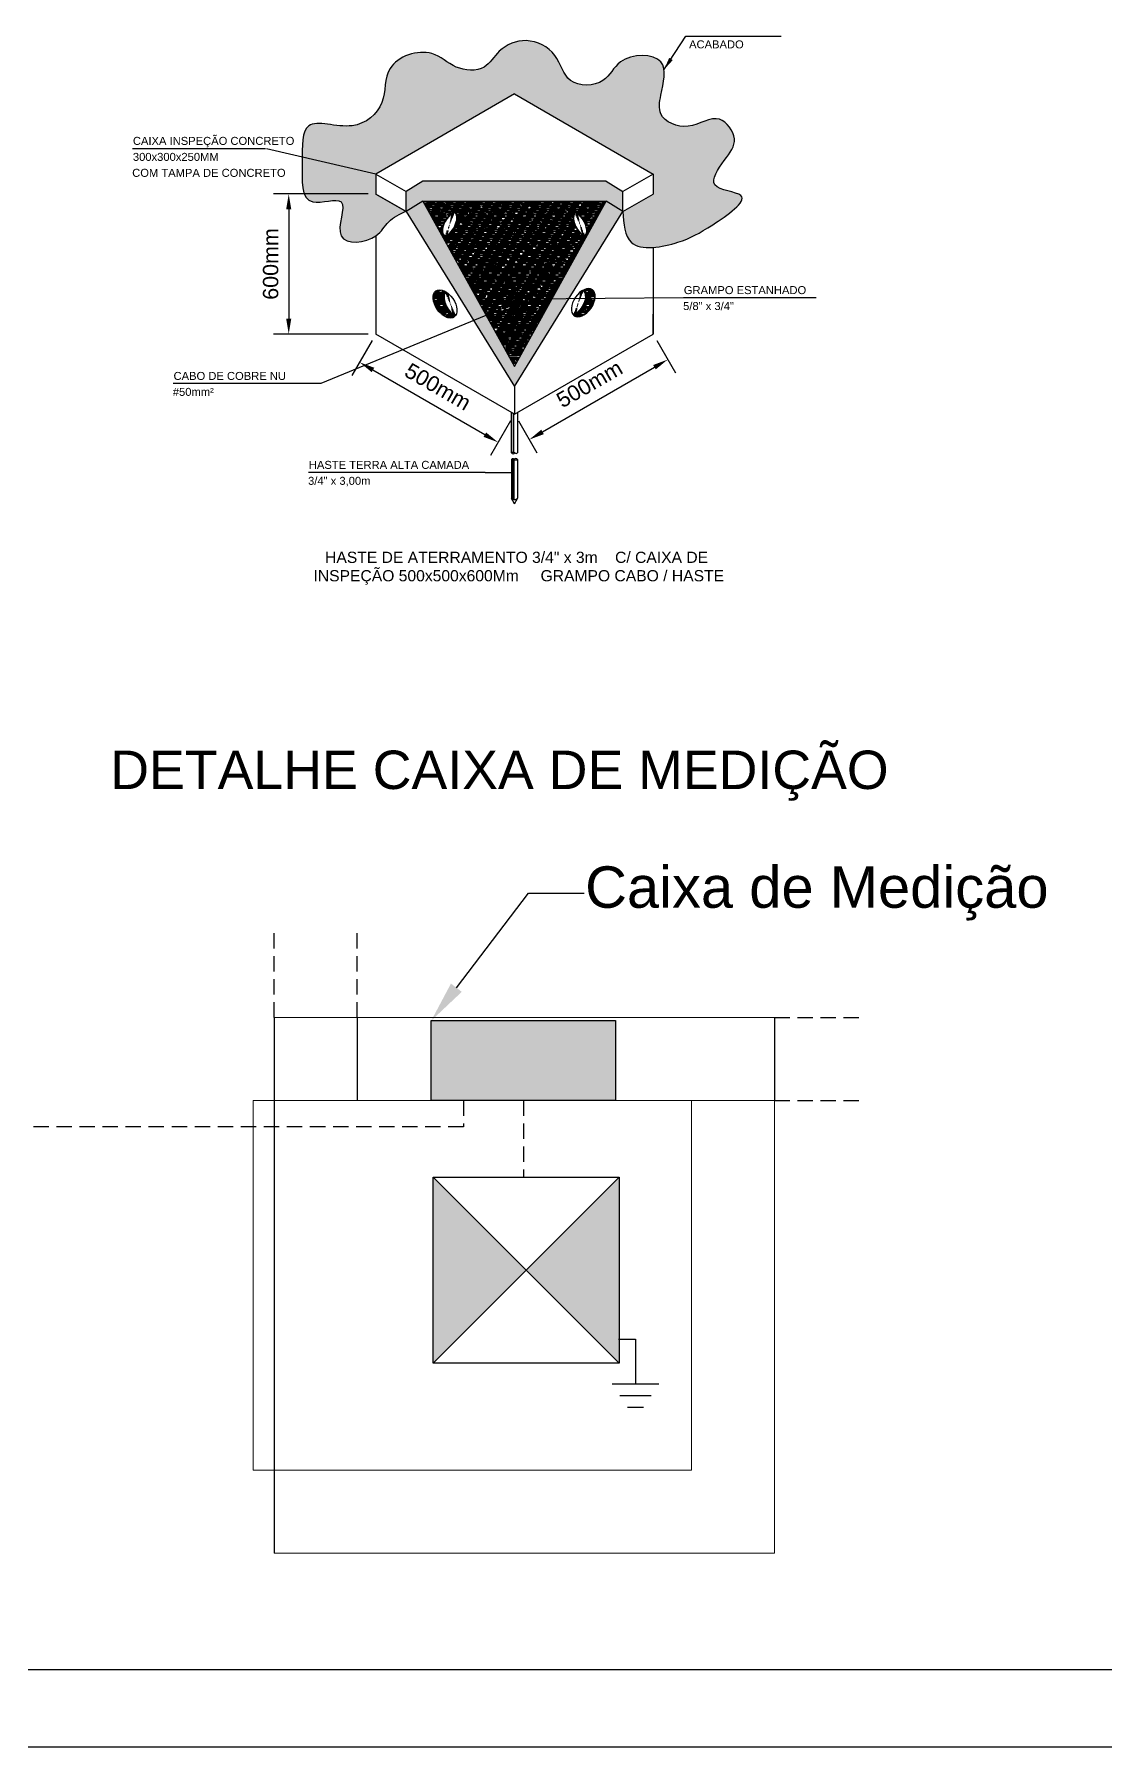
# Model space of a CAD drawing. Header units: millimetres. Extents: x 100 to 1503, y 100 to 694.
# Drawn here: x 521.7 to 730.8, y 100 to 434.4 of the extents above; entities that cross this region are included whole.
import ezdxf
from ezdxf import colors
from ezdxf.entities.mleader import LeaderData, LeaderLine
from ezdxf.enums import TextEntityAlignment as Align
from ezdxf.math import Vec2, Vec3

# ---------------------------------------------------------------- set-up
doc = ezdxf.new("R2010")
doc.units = ezdxf.units.MM
doc.linetypes.add('DASHED', pattern=[0.75, 0.5, -0.25])
for name, color, linetype in [('15', 1, 'Continuous'), ('25', 2, 'Continuous'), ('50', 5, 'Continuous'), ('TXT', 2, 'Continuous'), ('Unifilar', 4, 'Continuous')]:
    doc.layers.add(name, color=color, linetype=linetype)
for name, color, linetype, lineweight in [('Aço 1020', 6, 'Continuous', 9), ('COTAS', 5, 'Continuous', 5), ('PAREDE', 7, 'Continuous', 9)]:
    doc.layers.add(name, color=color, linetype=linetype, lineweight=lineweight)
doc.styles.add('Annotative', font='Arial.ttf')
doc.styles.get("Standard").update_dxf_attribs({"font": 'Arial.ttf'})
doc.dimstyles.new('Electrical-Metric', dxfattribs={"dimtxt": 3, "dimasz": 3, "dimexe": 3, "dimexo": 1.5, "dimgap": 2, "dimtad": 1, "dimzin": 3, "dimdsep": 46, "dimtxsty": 'Standard', "dimcen": 3, "dimazin": 2, "dimtfac": 1, "dimtofl": 0, "dimtmove": 0, "dimatfit": 3, "dimfxl": 1, "dimfrac": 1, "dimtolj": 1, "dimtzin": 0, "dimarcsym": 0})
doc.dimstyles.new('ISO-25', dxfattribs={"dimtxt": 2.5, "dimasz": 2.5, "dimexe": 1.25, "dimexo": 0.625, "dimtad": 1, "dimtxsty": 'Standard', "dimcen": 2.5, "dimadec": 0, "dimazin": 0, "dimtfac": 1, "dimtmove": 0, "dimatfit": 3, "dimfxl": 1, "dimarcsym": 0})
pattern_1 = [(0, (655.9334, 300.32756), (0.873125, 0.396875), [5.953125, -0.79375, 1.984375, -0.396875]), (0, (656.46124, 300.526), (-0.396875, 0.5278437), [1.190625, -0.130969, 2.38125, -0.297656]), (0, (656.13183, 300.6649), (2.06375, 0.26590625), [3.175, -0.555625, 1.5875, -0.396875])]

# ---------------------------------------------------------------- blocks, each defined once
blk = doc.blocks.new('*X135')
at = {"color": 0}
for p, q in [((2781, 2205), (2782, 2206)), ((2789, 2198), (2781, 2206)), ((2782, 2204), (2785, 2207)), ((2783, 2203), (2788, 2208)), ((2794, 2195), (2783, 2206)), ((2784, 2202), (2789, 2207)), ((2796, 2194), (2784, 2207)), ((2798, 2194), (2785, 2207)), ((2785, 2201), (2789, 2206)), ((2800, 2194), (2786, 2208)), ((2786, 2201), (2790, 2205)), ((2787, 2200), (2791, 2204)), ((2789, 2207), (2788, 2208)), ((2788, 2199), (2792, 2203)), ((2789, 2198), (2793, 2202)), ((2790, 2197), (2794, 2202)), ((2791, 2197), (2795, 2201)), ((2792, 2196), (2796, 2200)), ((2793, 2195), (2797, 2200)), ((2801, 2195), (2794, 2202)), ((2794, 2195), (2798, 2199)), ((2795, 2194), (2800, 2199)), ((2797, 2194), (2801, 2199)), ((2802, 2195), (2798, 2199)), ((2799, 2194), (2803, 2199)), ((2801, 2195), (2805, 2199)), ((2803, 2196), (2801, 2199)), ((2804, 2197), (2802, 2199)), ((2805, 2198), (2804, 2199))]:
    blk.add_line(p, q, dxfattribs=at)
blk = doc.blocks.new('*X134')
at = {"color": 0}
for p, q in [((2834, 2190), (2850, 2207)), ((2834, 2189), (2849, 2204)), ((2834, 2187), (2844, 2197)), ((2853, 2172), (2834, 2192)), ((2848, 2176), (2834, 2190)), ((2842, 2180), (2834, 2188)), ((2835, 2194), (2840, 2199)), ((2835, 2186), (2842, 2194)), ((2855, 2174), (2835, 2194)), ((2854, 2173), (2835, 2193)), ((2835, 2185), (2842, 2192)), ((2838, 2183), (2835, 2186)), ((2856, 2175), (2836, 2195)), ((2836, 2184), (2842, 2190)), ((2842, 2190), (2837, 2196)), ((2837, 2183), (2843, 2189)), ((2842, 2192), (2838, 2197)), ((2838, 2182), (2844, 2188)), ((2842, 2194), (2839, 2197)), ((2839, 2182), (2844, 2187)), ((2843, 2195), (2840, 2198)), ((2840, 2181), (2845, 2186)), ((2844, 2196), (2841, 2199)), ((2844, 2197), (2842, 2200)), ((2842, 2180), (2846, 2185)), ((2843, 2201), (2851, 2209)), ((2846, 2200), (2843, 2202)), ((2845, 2199), (2843, 2201)), ((2843, 2180), (2847, 2184)), ((2846, 2200), (2844, 2203)), ((2844, 2179), (2848, 2184)), ((2845, 2206), (2851, 2211)), ((2848, 2202), (2845, 2205)), ((2847, 2201), (2845, 2204)), ((2845, 2178), (2849, 2183)), ((2849, 2205), (2846, 2208)), ((2849, 2204), (2846, 2206)), ((2846, 2178), (2850, 2182)), ((2847, 2216), (2848, 2216)), ((2847, 2209), (2851, 2213)), ((2850, 2207), (2847, 2210)), ((2850, 2206), (2847, 2209)), ((2847, 2177), (2852, 2182)), ((2848, 2215), (2849, 2216)), ((2848, 2214), (2850, 2215)), ((2851, 2212), (2848, 2215)), ((2848, 2211), (2850, 2214)), ((2851, 2210), (2848, 2213)), ((2851, 2209), (2848, 2212)), ((2848, 2176), (2853, 2181)), ((2849, 2175), (2854, 2180)), ((2850, 2175), (2855, 2180)), ((2857, 2176), (2851, 2182)), ((2851, 2174), (2856, 2179)), ((2852, 2173), (2858, 2179)), ((2853, 2172), (2860, 2179)), ((2858, 2177), (2855, 2180)), ((2859, 2178), (2858, 2179)), ((2860, 2178), (2859, 2179)), ((2861, 2179), (2860, 2179)), ((2862, 2180), (2862, 2180))]:
    blk.add_line(p, q, dxfattribs=at)
blk = doc.blocks.new('*X136')
at = {"color": 0}
for p, q in [((11826, 2070), (11839, 2061)), ((11828, 2073), (11847, 2060)), ((11832, 2075), (11853, 2061)), ((11836, 2077), (11858, 2061)), ((11841, 2078), (11862, 2063)), ((11846, 2079), (11866, 2065)), ((11853, 2079), (11869, 2067)), ((11861, 2078), (11870, 2071))]:
    blk.add_line(p, q, dxfattribs=at)
blk = doc.blocks.new('*X133')
at = {"color": 0}
for p, q in [((2822, 2211), (2827, 2215)), ((2826, 2209), (2822, 2212)), ((2823, 2217), (2828, 2222)), ((2823, 2215), (2828, 2219)), ((2823, 2213), (2827, 2217)), ((2826, 2214), (2823, 2217)), ((2826, 2212), (2823, 2215)), ((2826, 2210), (2823, 2214)), ((2823, 2209), (2826, 2213)), ((2826, 2207), (2823, 2210)), ((2824, 2219), (2829, 2225)), ((2827, 2218), (2824, 2221)), ((2827, 2217), (2824, 2219)), ((2827, 2215), (2824, 2218)), ((2824, 2208), (2826, 2211)), ((2824, 2208), (2826, 2209)), ((2825, 2222), (2830, 2228)), ((2828, 2221), (2825, 2223)), ((2828, 2219), (2825, 2222)), ((2826, 2225), (2829, 2228)), ((2829, 2223), (2826, 2226)), ((2828, 2222), (2826, 2225)), ((2826, 2207), (2826, 2207)), ((2829, 2225), (2827, 2227)), ((2830, 2226), (2828, 2228)), ((2830, 2227), (2830, 2228))]:
    blk.add_line(p, q, dxfattribs=at)
blk = doc.blocks.new('*D137')
at = {"color": 0, "lineweight": -2, "transparency": 16777216}
for p, q in [((586.88, 403.23), (568.35, 403.23)), ((571.35, 400.23), (571.35, 378.88)), ((586.88, 375.88), (568.35, 375.88))]:
    blk.add_line(p, q, dxfattribs=at)
at = {"color": 0, "transparency": 16777216}
for points in [[(570.85, 400.23), (571.85, 400.23), (571.35, 403.23)], [(570.85, 378.88), (571.85, 378.88), (571.35, 375.88)]]:
    blk.add_solid(points, dxfattribs=at)
at = {"layer": 'Defpoints', "color": 0, "transparency": 16777216}
for p in [(588.38, 403.23), (571.35, 375.88), (588.38, 375.88)]:
    blk.add_point(p, dxfattribs=at)
at = {"color": 0, "transparency": 16777216, "insert": (567.83, 389.56), "char_height": 3, "attachment_point": 5, "rotation": 90}
blk.add_mtext('\\A1;600mm', dxfattribs=at)
blk = doc.blocks.new('*D138')
at = {"color": 0, "lineweight": -2, "transparency": 16777216}
for p, q in [((587.63, 374.59), (583.69, 367.77)), ((587.79, 368.87), (609.63, 356.23)), ((614.67, 358.94), (610.73, 352.13))]:
    blk.add_line(p, q, dxfattribs=at)
at = {"color": 0, "transparency": 16777216}
for points in [[(588.04, 369.3), (587.54, 368.44), (585.19, 370.37)], [(609.88, 356.66), (609.38, 355.8), (612.23, 354.73)]]:
    blk.add_solid(points, dxfattribs=at)
at = {"layer": 'Defpoints', "color": 0, "transparency": 16777216}
for p in [(588.38, 375.88), (615.42, 360.24), (612.23, 354.73)]:
    blk.add_point(p, dxfattribs=at)
at = {"color": 0, "transparency": 16777216, "insert": (600.47, 365.6), "char_height": 3, "attachment_point": 5, "rotation": 329.9497}
blk.add_mtext('\\A1;500mm', dxfattribs=at)
blk = doc.blocks.new('*D139')
at = {"color": 0, "lineweight": -2, "transparency": 16777216}
for p, q in [((643.21, 374.59), (646.84, 368.31)), ((620.9, 356.76), (642.74, 369.4)), ((616.17, 358.94), (619.8, 352.66))]:
    blk.add_line(p, q, dxfattribs=at)
at = {"color": 0, "transparency": 16777216}
for points in [[(642.49, 369.83), (642.99, 368.97), (645.34, 370.9)], [(620.65, 357.2), (621.15, 356.33), (618.3, 355.26)]]:
    blk.add_solid(points, dxfattribs=at)
at = {"layer": 'Defpoints', "color": 0, "transparency": 16777216}
for p in [(642.46, 375.88), (645.34, 370.9), (615.42, 360.24)]:
    blk.add_point(p, dxfattribs=at)
at = {"color": 0, "transparency": 16777216, "insert": (630.06, 366.13), "char_height": 3, "attachment_point": 5, "rotation": 30.0503}
blk.add_mtext('\\A1;500mm', dxfattribs=at)

msp = doc.modelspace()

# ---------------------------------------------------------------- hatches: boundary and pattern name
at = {"true_color": 0x454545}
h = msp.add_hatch(dxfattribs=at)
h.set_pattern_fill('AR-CONC', color=250, scale=0.01875)
h.set_pattern_definition([(50, (696.447, 240.4143), (3.415963, -0.298858), [0.35719, -3.92906]), (355, (696.447, 240.4143), (-0.660814, 3.582316), [0.28575, -3.14326]), (100.4514, (696.7317, 240.3894), (2.75515, 3.28346), [0.303563, -3.33919]), (46.1842, (696.447, 241.3668), (5.08273, -0.78829), [0.53578, -5.89359]), (96.6356, (696.8706, 241.301), (4.45133, 4.63924), [0.45534, -5.00879]), (351.1842, (696.447, 241.367), (4.45133, 4.63924), [0.42862, -4.71487]), (21, (696.9233, 241.1286), (2.84277, -1.917472), [0.35719, -3.92906]), (326, (696.9233, 241.1286), (1.15879, 3.453524), [0.28575, -3.14325]), (71.4514, (697.1602, 240.969), (4.00156, 1.53605), [0.303563, -3.339186]), (37.5, (696.447, 240.4143), (0.057911, 1.585407), [0, -3.10515, 0, -3.190875, 0, -3.155156]), (7.5, (696.447, 240.4143), (1.252869, 1.878386), [0, -1.819275, 0, -3.033713, 0, -1.202531]), (327.5, (695.385, 240.4143), (2.542324, -0.107414), [0, -1.190625, 0, -3.71475, 0, -4.929187]), (317.5, (694.9087, 240.4143), (2.777422, 0.476747), [0, -1.547813, 0, -2.466975, 0, -3.500437])])
edge = h.paths.add_edge_path()
edge.add_line((642.459, 407.134), (642.459, 403.227))
edge.add_line((642.459, 403.227), (636.555, 399.812))
edge.add_spline(control_points=[(636.555, 399.812), (636.738, 397.408), (637.19, 391.488), (647.886, 393.512), (653.105, 396.443), (663.599, 403.598), (652.288, 403.914), (656.397, 409.969), (659.52, 413.767), (655.106, 419.723), (649.788, 415.117), (643.226, 417.872), (644.073, 423.434), (646.034, 430.823), (635.71, 430.589), (633.259, 424.255), (625.33, 424.154), (624.008, 431.044), (617.915, 434.09), (612.388, 431.85), (609.71, 427.024), (603.592, 427.429), (598.973, 432.279), (589.509, 429.111), (590.721, 420.48), (583.858, 414.794), (573.666, 419.066), (574.206, 409.295), (573.409, 399.614), (584.226, 403.895), (578.709, 392.885), (588.448, 393.839), (590.623, 398.124), (592.982, 399.271), (594.204, 399.859)], knot_values=[0, 0, 0, 0, 6.2353018, 15.358394, 22.9517507, 30.8697842, 36.3375654, 41.4511227, 46.1357402, 50.9029343, 57.1926613, 63.0527736, 66.6631949, 73.1806483, 81.0481012, 86.0297539, 92.3526896, 98.1136319, 104.4149034, 110.050229, 114.3284453, 119.748104, 125.2043352, 133.8316794, 140.7060034, 148.039967, 156.5307655, 163.7726159, 171.8082321, 177.3182179, 183.9072378, 190.7217326, 194.3998647, 198.3246714, 198.3246714, 198.3246714, 198.3246714], degree=3, periodic=0)
edge.add_line((594.204, 399.859), (588.38, 403.227))
edge.add_line((588.38, 403.227), (588.38, 407.134))
edge.add_line((588.38, 407.134), (615.42, 422.776))
edge.add_line((615.42, 422.776), (642.459, 407.134))
h = msp.add_hatch()
h.set_pattern_fill('EARTH', color=256, scale=0.15625)
h.set_pattern_definition([(0, (655.9334, 300.3276), (0.9921875, 0.9921875), [0.992188, -0.992188]), (0, (655.9334, 300.6996), (0.9921875, 0.9921875), [0.992188, -0.992188]), (0, (655.9334, 301.0717), (0.9921875, 0.9921875), [0.992188, -0.992188]), (90, (656.0574, 301.1957), (-0.9921875, 0.9921875), [0.992188, -0.992188]), (90, (656.4295, 301.1957), (-0.9921875, 0.9921875), [0.992188, -0.992188]), (90, (656.8016, 301.1957), (-0.9921875, 0.9921875), [0.992188, -0.992188])])
h.paths.add_polyline_path([(633.292, 405.736), (597.573, 405.736), (594.297, 403.711), (594.297, 399.807), (597.559, 401.824), (597.56, 401.822), (633.287, 401.822), (633.292, 401.83), (636.555, 399.812), (636.555, 403.718)])
h.paths.add_polyline_path([(636.555, 399.812), (633.305, 401.822), (633.287, 401.822), (615.42, 369.556), (597.56, 401.822), (597.555, 401.822), (594.297, 399.807), (594.297, 399.804), (615.42, 365.65)])
at = {"true_color": 0x787878}
h = msp.add_hatch(dxfattribs=at)
h.set_pattern_fill('AR-RROOF', color=8, scale=0.015625)
h.set_pattern_definition(pattern_1)
h.paths.add_polyline_path([(615.42, 401.822), (597.56, 401.822), (606.208, 386.197), (615.42, 391.526)])
edge = h.paths.add_edge_path(flags=16)
edge.add_ellipse((603.71, 397.317), major_axis=(1.772, 2.536), ratio=0.5971656, start_angle=0, end_angle=360, ccw=False)
h = msp.add_hatch(dxfattribs=at)
h.set_pattern_fill('AR-RROOF', color=8, scale=0.015625)
h.set_pattern_definition(pattern_1)
h.paths.add_polyline_path([(615.42, 391.526), (624.634, 386.196), (633.287, 401.822), (615.42, 401.822)])
edge = h.paths.add_edge_path(flags=16)
edge.add_ellipse((627.13, 397.317), major_axis=(-1.772, 2.536), ratio=0.5971656, start_angle=0, end_angle=360)
at = {"true_color": 0x9c9c9c}
h = msp.add_hatch(dxfattribs=at)
h.set_pattern_fill('AR-RROOF', color=253, scale=0.015625)
h.set_pattern_definition(pattern_1)
edge = h.paths.add_edge_path()
edge.add_ellipse((601.787, 397.317), major_axis=(1.772, 2.536), ratio=0.5971656, start_angle=230.1824, end_angle=355.11158, ccw=False)
edge.add_ellipse((603.71, 397.317), major_axis=(1.772, 2.536), ratio=0.5971656, start_angle=-184.88842, end_angle=50.1824)
h = msp.add_hatch(dxfattribs=at)
h.set_pattern_fill('AR-RROOF', color=253, scale=0.015625)
h.set_pattern_definition(pattern_1)
edge = h.paths.add_edge_path()
edge.add_ellipse((627.13, 397.317), major_axis=(-1.772, 2.536), ratio=0.5971656, start_angle=306.20268, end_angle=548.50333)
edge.add_ellipse((629.281, 397.317), major_axis=(-1.772, 2.536), ratio=0.5971656, start_angle=8.50333, end_angle=126.20268, ccw=False)
at = {"true_color": 0x787878}
h = msp.add_hatch(dxfattribs=at)
h.set_pattern_fill('AR-RROOF', color=8, scale=0.015625)
h.set_pattern_definition(pattern_1)
h.paths.add_polyline_path([(615.42, 391.526), (606.208, 386.197), (615.42, 369.556), (624.634, 386.196)])
h.paths.add_polyline_path([(614.871, 385.36), (614.871, 385.016, -0.5190732), (615.09, 385.687, -0.2051206), (616.185, 385.574, -0.3053602), (615.314, 385.292, -0.2929092), (614.871, 385.435), (614.871, 385.402, 0.1195048), (615.23, 385.261, 0.6570772), (616.013, 385.38, -0.2136621)], flags=16)
h.paths.add_polyline_path([(613.175, 380.927, 0.6101542), (613.188, 381.131, 0.3184233), (613.308, 380.961, 0.1643066), (613.166, 381.282, 0.2075786), (613.195, 381.142, 4.769406), (613.378, 380.936, 0.6490867), (614.596, 381.468)], flags=16)
h.paths.add_polyline_path([(618.184, 382.553), (618.484, 382.38), (618.219, 382.102), (617.92, 382.275)], flags=16)
h.paths.add_polyline_path([(617.125, 381.424), (616.765, 381.387), (616.5, 381.109), (616.2, 381.283), (616.615, 381.719)], flags=16)
at = {"true_color": 0x9c9c9c}
h = msp.add_hatch(dxfattribs=at)
h.set_pattern_fill('AR-RROOF', color=253, scale=0.015625)
h.set_pattern_definition(pattern_1)
edge = h.paths.add_edge_path()
edge.add_ellipse((626.923, 382.001), major_axis=(1.772, 2.536), ratio=0.5971656, start_angle=230.1824, end_angle=355.11158, ccw=False)
edge.add_ellipse((628.845, 382.001), major_axis=(1.772, 2.536), ratio=0.5971656, start_angle=-184.88842, end_angle=50.1824)
h = msp.add_hatch(dxfattribs=at)
h.set_pattern_fill('AR-RROOF', color=253, scale=0.015625)
h.set_pattern_definition(pattern_1)
edge = h.paths.add_edge_path()
edge.add_ellipse((601.861, 381.757), major_axis=(-1.772, 2.536), ratio=0.5971656, start_angle=306.20268, end_angle=548.50333)
edge.add_ellipse((604.013, 381.757), major_axis=(-1.772, 2.536), ratio=0.5971656, start_angle=8.50333, end_angle=126.20268, ccw=False)
at = {"layer": 'Unifilar'}
h = msp.add_hatch(color=256, dxfattribs=at)
h.dxf.hatch_style = 1
h.paths.add_polyline_path([(599.17, 241.797), (599.17, 226.205), (635.16, 226.205), (635.16, 241.797)])
h = msp.add_hatch(color=256, dxfattribs=at)
h.dxf.hatch_style = 1
h.paths.add_polyline_path([(617.683, 193.06), (599.513, 211.23), (599.513, 174.89)])
h.paths.add_polyline_path([(635.853, 211.23), (617.683, 193.06), (635.853, 174.89)])

# ---------------------------------------------------------------- linework, layer by layer
at = {"color": 2}
for p, q in [((615.42, 422.776), (588.38, 407.134)), ((615.42, 422.776), (642.459, 407.134)), ((588.38, 407.134), (594.297, 403.711)), ((588.38, 407.134), (588.38, 403.227)), ((597.559, 405.728), (594.297, 403.711)), ((633.292, 405.736), (597.559, 405.736)), ((633.292, 405.736), (636.555, 403.718)), ((642.459, 407.134), (636.555, 403.718)), ((642.459, 407.134), (642.459, 403.227)), ((588.38, 403.227), (594.297, 399.804)), ((594.296, 399.806), (588.38, 403.227)), ((597.559, 401.824), (594.296, 399.806)), ((594.297, 399.804), (594.297, 403.711)), ((597.559, 401.824), (615.42, 369.556)), ((597.559, 401.822), (633.292, 401.822)), ((615.42, 369.556), (633.292, 401.83)), ((615.42, 401.822), (615.42, 391.526)), ((636.555, 399.812), (633.292, 401.83)), ((636.555, 399.812), (636.555, 403.718)), ((636.555, 399.812), (642.459, 403.227)), ((636.555, 399.812), (642.459, 403.227)), ((594.296, 399.806), (615.42, 365.65)), ((615.42, 365.65), (636.555, 399.812)), ((588.38, 395.083), (588.38, 375.884)), ((615.42, 391.526), (606.208, 386.197)), ((615.42, 391.526), (624.634, 386.196)), ((642.459, 392.787), (642.459, 375.884)), ((618.382, 385.082), (618.555, 385.205)), ((618.555, 385.205), (618.761, 385.233)), ((618.761, 385.233), (618.94, 385.208)), ((618.94, 385.208), (619.054, 385.133)), ((642.459, 375.884), (642.459, 379.79)), ((615.42, 360.241), (588.38, 375.884)), ((615.42, 360.241), (642.459, 375.884)), ((615.42, 365.65), (615.42, 360.241))]:
    msp.add_line(p, q, dxfattribs=at)
at = {"linetype": 'DASHED', "ltscale": 6}
for p, q in [((568.503, 242.388), (568.503, 259.301)), ((584.686, 242.388), (584.686, 258.967)), ((666.165, 242.388), (683.495, 242.388)), ((666.165, 226.205), (683.941, 226.205))]:
    msp.add_line(p, q, dxfattribs=at)
for p, q in [((568.503, 242.388), (568.503, 137.828)), ((584.686, 242.388), (584.686, 226.205)), ((666.165, 242.388), (666.165, 226.205))]:
    msp.add_line(p, q)
for points in [[(100, 100), (940, 100), (940, 693.939), (100, 693.939)], [(150, 679), (925, 679), (925, 115), (150, 115)]]:
    msp.add_lwpolyline(points, close=True)
at = {"color": 2, "extrusion": (0, 0, -1)}
for centre in [(603.71, 397.317), (628.845, 382.001)]:
    msp.add_ellipse(centre, major_axis=(1.772, 2.536), ratio=0.5971656, dxfattribs=at)
for centre in [(601.787, 397.317), (626.923, 382.001)]:
    msp.add_ellipse(centre, major_axis=(1.772, 2.536), ratio=0.5971656, start_param=0.085319, end_param=2.2657445, dxfattribs=at)
at = {"color": 2}
for centre in [(627.13, 397.317), (601.861, 381.757)]:
    msp.add_ellipse(centre, major_axis=(-1.772, 2.536), ratio=0.5971656, dxfattribs=at)
for centre in [(629.281, 397.317), (604.013, 381.757)]:
    msp.add_ellipse(centre, major_axis=(-1.772, 2.536), ratio=0.5971656, start_param=0.1484112, end_param=2.2026523, dxfattribs=at)
msp.add_spline([(636.555, 399.812), (638.21, 393.8), (647.333, 393.8), (654.108, 397.23), (659.618, 402.917), (654.56, 404.993), (656.366, 409.776), (658.353, 414.019), (655.463, 417.81), (649.321, 416.456), (643.991, 418.893), (643.991, 422.503), (643.991, 429.021), (636.124, 429.021), (632.691, 425.41), (626.368, 425.41), (623.297, 430.284), (617.697, 433.173), (612.458, 431.097), (609.477, 428.028), (604.058, 428.028), (599.27, 430.645), (591.141, 427.757), (589.515, 421.078), (583.734, 416.565), (575.243, 416.565), (573.978, 409.434), (576.056, 401.672), (581.566, 401.672), (581.566, 395.083), (588.38, 395.083), (590.87, 397.79), (594.25, 399.881)], degree=3, dxfattribs=at)
at = {"layer": '15'}
for p, q in [((566.787, 412.025), (540.86, 412.025)), ((588.38, 407.134), (567.007, 412.025)), ((614.898, 382.696), (614.898, 385.406)), ((614.967, 382.587), (614.967, 385.349)), ((615.104, 382.707), (615.104, 385.288)), ((615.311, 382.863), (615.311, 385.252)), ((613.172, 381.284), (615.35, 382.236)), ((613.258, 381.114), (615.868, 382.248)), ((613.378, 380.936), (615.667, 381.936)), ((614.898, 376.4), (614.898, 381.433)), ((614.967, 376.343), (614.967, 381.453)), ((615.311, 376.246), (615.311, 381.249)), ((615.674, 382.378), (616.015, 382.527)), ((616.098, 383.23), (616.055, 383.255)), ((648.406, 382.96), (617.859, 382.719)), ((618.522, 383.574), (618.071, 383.374)), ((618.618, 383.391), (618.15, 383.184)), ((618.7, 383.232), (618.242, 383.029)), ((613.163, 380.852), (577.645, 366.198)), ((577.645, 366.198), (548.794, 366.198)), ((614.852, 352.691), (614.852, 360.57)), ((614.92, 352.723), (614.92, 360.53)), ((615.264, 352.747), (615.264, 360.331)), ((614.852, 351.425), (614.852, 343.743)), ((614.92, 351.465), (614.92, 343.686)), ((615.058, 351.505), (615.058, 343.623)), ((615.264, 351.478), (615.264, 343.582)), ((609.692, 348.83), (575.209, 348.83)), ((609.692, 348.83), (614.824, 348.831))]:
    msp.add_line(p, q, dxfattribs=at)
at = {"layer": '15', "color": 0}
msp.add_line((674.333, 382.96), (648.406, 382.96), dxfattribs=at)
at = {"layer": '15'}
for points in [[(614.64, 382.052, -0.0829857), (614.362, 382.456, -0.1050194), (614.246, 382.951, -0.1203367), (614.344, 383.386, -0.0163495), (614.373, 383.44, -0.1050194)], [(614.654, 382.058, -0.0756305), (614.406, 382.43, -0.1050194), (614.29, 382.926, -0.1203367), (614.388, 383.36, -0.0015919), (614.39, 383.366, -0.1050194)], [(614.821, 383.073, -0.008214), (614.821, 383.093, -0.1203367), (614.855, 383.245, -0.0251021), (614.871, 383.273, -0.1050194)], [(614.821, 383.013, -0.008214), (614.821, 383.033, -0.1203367), (614.855, 383.185, -0.0251021), (614.871, 383.214, -0.1050194)], [(615.347, 381.569, -0.0663632), (615.326, 381.585, -0.0729862), (615.308, 381.607, -0.1060576)], [(615.433, 381.52, -0.0663632), (615.412, 381.535, -0.1623842), (615.382, 381.591, -0.0523327), (615.379, 381.638, -0.0699949)], [(615.506, 381.719, -0.007823), (615.511, 381.729, -0.0562357), (615.588, 381.83, -0.0415013), (615.657, 381.892, -0.0699949)], [(616.67, 380.805, -0.0663632), (616.649, 380.821, -0.1623842), (616.62, 380.876, -0.1060576), (616.624, 380.971, -0.0699949), (616.663, 381.064, -0.0562357), (616.739, 381.165, -0.0562357), (616.836, 381.246, -0.0699949), (616.928, 381.29, -0.1060576), (617.022, 381.299, -0.1271556), (617.068, 381.281, -0.1623842)], [(616.756, 380.756, -0.0663632), (616.735, 380.771, -0.1623842), (616.705, 380.827, -0.1060576), (616.71, 380.921, -0.0699949), (616.749, 381.015, -0.0562357), (616.825, 381.115, -0.0562357), (616.922, 381.196, -0.0699949), (617.013, 381.24, -0.1060576), (617.108, 381.249, -0.1271556), (617.154, 381.231, -0.1623842)], [(618.39, 381.798, -0.0663632), (618.368, 381.813, -0.1623842), (618.339, 381.869, -0.1060576), (618.343, 381.963, -0.0699949), (618.383, 382.057, -0.0562357), (618.459, 382.157, -0.0562357), (618.555, 382.238, -0.0699949), (618.647, 382.282, -0.1060576), (618.741, 382.291, -0.1271556), (618.787, 382.273, -0.1623842)], [(618.475, 381.748, -0.0663632), (618.454, 381.764, -0.1623842), (618.425, 381.819, -0.1060576), (618.429, 381.914, -0.0699949), (618.468, 382.007, -0.0562357), (618.544, 382.108, -0.0562357), (618.641, 382.189, -0.0699949), (618.733, 382.233, -0.1060576), (618.827, 382.242, -0.1271556), (618.873, 382.224, -0.1623842)], [(618.561, 381.699, -0.0663632), (618.54, 381.714, -0.1623842), (618.51, 381.77, -0.1060576), (618.515, 381.864, -0.0699949), (618.554, 381.958, -0.0562357), (618.63, 382.058, -0.0562357), (618.727, 382.14, -0.0699949), (618.818, 382.183, -0.1060576), (618.913, 382.192, -0.1271556), (618.959, 382.174, -0.1623842)], [(618.647, 381.65, -0.0663632), (618.626, 381.665, -0.1623842), (618.596, 381.72, -0.1060576), (618.6, 381.815, -0.0699949), (618.64, 381.908, -0.0562357), (618.716, 382.009, -0.0562357), (618.813, 382.09, -0.0699949), (618.904, 382.134, -0.1060576), (618.998, 382.143, -0.1271556), (619.045, 382.125, -0.1623842)], [(618.732, 381.6, -0.0663632), (618.711, 381.615, -0.1623842), (618.682, 381.671, -0.1060576), (618.686, 381.765, -0.0699949), (618.725, 381.859, -0.0562357), (618.802, 381.96, -0.0562357), (618.898, 382.041, -0.0699949), (618.99, 382.084, -0.1060576), (619.084, 382.093, -0.1271556), (619.13, 382.075, -0.1623842)], [(618.818, 381.551, -0.0663632), (618.797, 381.566, -0.1623842), (618.768, 381.621, -0.1060576), (618.772, 381.716, -0.0699949), (618.811, 381.809, -0.0562357), (618.887, 381.91, -0.0562357), (618.984, 381.991, -0.0699949), (619.076, 382.035, -0.1060576), (619.17, 382.044, -0.1271556), (619.216, 382.026, -0.1623842)], [(618.904, 381.501, -0.0663632), (618.883, 381.516, -0.1623842), (618.853, 381.572, -0.1060576), (618.858, 381.666, -0.0699949), (618.897, 381.76, -0.0562357), (618.973, 381.861, -0.0562357), (619.07, 381.942, -0.0699949), (619.161, 381.985, -0.1060576), (619.255, 381.994, -0.1271556), (619.302, 381.976, -0.1623842)], [(618.99, 381.452, -0.0663632), (618.968, 381.467, -0.1623842), (618.939, 381.522, -0.1060576), (618.943, 381.617, -0.0699949), (618.982, 381.711, -0.0562357), (619.059, 381.811, -0.0562357), (619.155, 381.892, -0.0699949), (619.247, 381.936, -0.1060576), (619.341, 381.945, -0.1271556), (619.387, 381.927, -0.1623842)], [(616.842, 380.706, -0.0663632), (616.821, 380.722, -0.1623842), (616.791, 380.777, -0.1060576), (616.795, 380.872, -0.0699949), (616.835, 380.965, -0.0562357), (616.911, 381.066, -0.0562357), (617.008, 381.147, -0.0699949), (617.099, 381.191, -0.1060576), (617.193, 381.2, -0.1271556), (617.24, 381.182, -0.1623842)], [(616.927, 380.657, -0.0663632), (616.906, 380.672, -0.1623842), (616.877, 380.728, -0.1060576), (616.881, 380.822, -0.0699949), (616.92, 380.916, -0.0562357), (616.997, 381.016, -0.0562357), (617.093, 381.097, -0.0699949), (617.185, 381.141, -0.1060576), (617.279, 381.15, -0.1271556), (617.325, 381.132, -0.1623842)], [(617.013, 380.607, -0.0663632), (616.992, 380.623, -0.1623842), (616.963, 380.678, -0.1060576), (616.967, 380.773, -0.0699949), (617.006, 380.866, -0.0562357), (617.082, 380.967, -0.0562357), (617.179, 381.048, -0.0699949), (617.271, 381.092, -0.1060576), (617.365, 381.101, -0.1271556), (617.411, 381.083, -0.1623842)], [(617.099, 380.558, -0.0663632), (617.078, 380.573, -0.1623842), (617.048, 380.629, -0.1060576), (617.053, 380.723, -0.0699949), (617.092, 380.817, -0.0562357), (617.168, 380.917, -0.0562357), (617.265, 380.998, -0.0699949), (617.356, 381.042, -0.1060576), (617.45, 381.051, -0.1271556), (617.497, 381.033, -0.1623842)], [(617.185, 380.508, -0.0663632), (617.163, 380.524, -0.1623842), (617.134, 380.579, -0.1060576), (617.138, 380.674, -0.0699949), (617.177, 380.767, -0.0562357), (617.254, 380.868, -0.0562357), (617.35, 380.949, -0.0699949), (617.442, 380.993, -0.1060576), (617.536, 381.002, -0.1271556), (617.582, 380.984, -0.1623842)], [(617.27, 380.459, -0.0663632), (617.249, 380.474, -0.1623842), (617.22, 380.53, -0.1060576), (617.224, 380.624, -0.0699949), (617.263, 380.718, -0.0562357), (617.339, 380.818, -0.0562357), (617.436, 380.899, -0.0699949), (617.528, 380.943, -0.1060576), (617.622, 380.952, -0.1271556), (617.668, 380.934, -0.1623842)]]:
    msp.add_lwpolyline(points, format="xyb", dxfattribs=at)
for centre, radius, start, end in [((620.704, 385.258), 2.15, 181.4148, 204.84394), ((620.704, 385.258), 1.944, 180.75122, 204.84394), ((620.704, 385.258), 1.765, 181.63492, 204.84394), ((616.606, 381.441), 0.577, 100.44101, 124.11397), ((616.609, 381.615), 0.338, 97.86957, 148.44848), ((616.664, 381.353), 0.728, 102.08492, 112.97321), ((616.657, 381.604), 0.281, 96.25607, 145.91571), ((616.63, 381.171), 0.846, 53.27698, 98.73221), ((616.651, 381.311), 0.766, 55.88825, 100.47823), ((616.708, 381.604), 0.22, 93.31034, 148.82439), ((616.66, 381.187), 0.768, 48.6074, 97.2488), ((616.72, 381.265), 0.625, 42.20716, 98.59805), ((616.818, 381.507), 0.235, 93.65103, 137.05797), ((616.751, 381.263), 0.564, 39.41479, 95.68093), ((616.905, 381.477), 0.184, 94.96193, 125.97071), ((616.82, 381.228), 0.513, 44.35982, 91.84462), ((616.94, 381.362), 0.303, 36.76515, 99.71898), ((617.002, 381.367), 0.237, 41.25198, 115.11444), ((618.194, 384.096), 0.617, 300.02361, 24.84394), ((618.194, 384.096), 0.823, 300.02361, 24.84394), ((618.194, 384.096), 1.002, 300.02361, 24.84394)]:
    msp.add_arc(centre, radius, start, end, dxfattribs=at)
at = {"layer": '25'}
for p, q in [((614.871, 382.753), (614.871, 385.477)), ((616.055, 383.218), (616.055, 385.512)), ((615.256, 382.321), (613.017, 381.343)), ((615.471, 381.676), (613.428, 380.802)), ((614.871, 376.476), (614.871, 381.422)), ((615.112, 381.456), (615.112, 381.408)), ((615.116, 381.444), (615.116, 381.376)), ((616.128, 380.777), (615.128, 381.355)), ((615.427, 381.523), (615.293, 381.601)), ((616.5, 383.594), (616.137, 383.803)), ((616.2, 381.283), (616.181, 380.921)), ((616.465, 381.561), (616.2, 381.283)), ((616.5, 381.109), (616.2, 381.283)), ((616.825, 381.597), (616.465, 381.561)), ((616.765, 381.387), (616.465, 381.561)), ((617.052, 383.713), (616.497, 383.593)), ((616.765, 381.387), (616.5, 381.109)), ((617.125, 381.424), (616.765, 381.387)), ((617.125, 381.424), (616.825, 381.597)), ((617.743, 380.891), (617.051, 381.29)), ((617.249, 383.608), (617.093, 383.563)), ((617.188, 383.538), (617.093, 383.563)), ((617.116, 381.253), (617.125, 381.424)), ((617.345, 383.583), (617.188, 383.538)), ((617.345, 383.583), (617.249, 383.608)), ((617.92, 382.275), (617.9, 381.913)), ((618.2, 381.74), (617.9, 381.913)), ((618.184, 382.553), (617.92, 382.275)), ((618.219, 382.102), (617.92, 382.275)), ((618.379, 383.693), (617.972, 383.508)), ((618.32, 382.999), (618.142, 383.068)), ((618.545, 382.59), (618.184, 382.553)), ((618.484, 382.38), (618.184, 382.553)), ((618.219, 382.102), (618.2, 381.74)), ((618.2, 381.74), (618.446, 381.765)), ((618.484, 382.38), (618.219, 382.102)), ((618.75, 383.134), (618.359, 382.961)), ((619.065, 381.408), (618.385, 381.801)), ((618.845, 382.417), (618.484, 382.38)), ((618.845, 382.417), (618.545, 382.59)), ((619.463, 381.883), (618.77, 382.283)), ((618.836, 382.245), (618.845, 382.417)), ((613.01, 381.202), (613.046, 381.209)), ((613.091, 381.03), (613.141, 381.039)), ((613.097, 381.017), (613.148, 381.026)), ((613.103, 381.172), (613.166, 381.183)), ((613.148, 381.139), (613.191, 381.146)), ((613.187, 380.849), (613.243, 380.859)), ((613.237, 380.969), (613.293, 380.979)), ((613.25, 380.954), (613.305, 380.963)), ((613.347, 380.788), (613.428, 380.802)), ((616.049, 376.476), (616.049, 380.823)), ((616.306, 380.88), (616.128, 380.777)), ((616.481, 380.748), (616.181, 380.921)), ((616.5, 381.109), (616.481, 380.748)), ((616.481, 380.748), (616.727, 380.773)), ((617.345, 380.416), (616.666, 380.808)), ((614.824, 352.674), (614.824, 360.585)), ((616.008, 360.581), (616.008, 352.674)), ((614.824, 351.403), (614.824, 343.816)), ((616.008, 351.403), (616.008, 343.816)), ((615.416, 342.71), (614.834, 343.77)), ((615.416, 342.71), (615.998, 343.77))]:
    msp.add_line(p, q, dxfattribs=at)
for points in [[(614.871, 385.477, 0.1962818), (614.907, 385.396, 0.0992271), (615.051, 385.306, 0.0567069), (615.23, 385.261, 0.0433588), (615.472, 385.249, 0.0433588), (615.712, 385.279, 0.0567069), (615.888, 385.338, 0.0992271), (616.024, 385.438, 0.1962818), (616.055, 385.521, 0.1962818), (616.018, 385.601, 0.0992271), (615.875, 385.691, 0.0567069), (615.695, 385.737, 0.0433588), (615.453, 385.749, 0.0433588), (615.213, 385.719, 0.0567069), (615.038, 385.66, 0.0992271), (614.901, 385.559, 0.1962818)], [(613.023, 381.341, -0.1664618), (613.042, 381.345, -0.1055332), (613.069, 381.336, -0.0682971), (613.093, 381.316, -0.0544683), (613.117, 381.285, -0.0544683), (613.134, 381.25, -0.0682971), (613.139, 381.219, -0.1055332), (613.135, 381.19, -0.1664618), (613.123, 381.176, -0.1664618), (613.105, 381.172, -0.1055332), (613.077, 381.181, -0.0682971), (613.053, 381.201, -0.0544683), (613.029, 381.232, -0.0544683), (613.013, 381.268, -0.0682971), (613.007, 381.298, -0.1055332), (613.011, 381.327, -0.1664618)], [(613.166, 381.282, -0.1664618), (613.184, 381.286, -0.1055332), (613.212, 381.276, -0.0682971), (613.236, 381.257, -0.0544683), (613.26, 381.226, -0.0544683), (613.276, 381.19, -0.0682971), (613.282, 381.16, -0.1055332), (613.277, 381.131, -0.1664618), (613.265, 381.117, -0.1664618), (613.247, 381.113, -0.1055332), (613.22, 381.122, -0.0682971), (613.195, 381.142, -0.0544683), (613.172, 381.173, -0.0544683), (613.155, 381.208, -0.0682971), (613.149, 381.239, -0.1055332), (613.154, 381.268, -0.1664618)], [(619.473, 381.875, -0.1623842), (619.502, 381.819, -0.1060576), (619.498, 381.725, -0.0699949), (619.459, 381.631, -0.0562357), (619.383, 381.531, -0.0562357), (619.286, 381.45, -0.0699949), (619.194, 381.406, -0.1060576), (619.1, 381.397, -0.1623842), (619.044, 381.424, -0.1623842), (619.014, 381.479, -0.1060576), (619.018, 381.573, -0.0699949), (619.058, 381.667, -0.0562357), (619.134, 381.768, -0.0562357), (619.231, 381.849, -0.0699949), (619.322, 381.892, -0.1060576), (619.416, 381.901, -0.1623842)], [(612.999, 381.199, -0.1664618), (613.018, 381.202, -0.1055332), (613.045, 381.193, -0.0682971), (613.069, 381.174, -0.0544683), (613.093, 381.143, -0.0544683), (613.11, 381.107, -0.0682971), (613.115, 381.076, -0.1055332), (613.111, 381.048, -0.1664618), (613.099, 381.033, -0.1664618), (613.08, 381.03, -0.1055332), (613.053, 381.039, -0.0682971), (613.029, 381.058, -0.0544683), (613.005, 381.089, -0.0544683), (612.989, 381.125, -0.0682971), (612.983, 381.156, -0.1055332), (612.987, 381.184, -0.1664618)], [(613.097, 381.017, -0.1664618), (613.115, 381.021, -0.1055332), (613.143, 381.012, -0.0682971), (613.167, 380.993, -0.0544683), (613.191, 380.962, -0.0544683), (613.207, 380.926, -0.0682971), (613.213, 380.895, -0.1055332), (613.209, 380.867, -0.1664618), (613.197, 380.852, -0.1664618), (613.178, 380.849, -0.1055332), (613.151, 380.858, -0.0682971), (613.126, 380.877, -0.0544683), (613.103, 380.908, -0.0544683), (613.086, 380.944, -0.0682971), (613.081, 380.975, -0.1055332), (613.085, 381.003, -0.1664618)], [(613.142, 381.136, -0.1664618), (613.16, 381.14, -0.1055332), (613.188, 381.131, -0.0682971), (613.212, 381.111, -0.0544683), (613.236, 381.08, -0.0544683), (613.252, 381.045, -0.0682971), (613.258, 381.014, -0.1055332), (613.253, 380.985, -0.1664618), (613.241, 380.971, -0.1664618), (613.223, 380.967, -0.1055332), (613.196, 380.976, -0.0682971), (613.171, 380.996, -0.0544683), (613.148, 381.027, -0.0544683), (613.131, 381.062, -0.0682971), (613.125, 381.093, -0.1055332), (613.13, 381.122, -0.1664618)], [(613.246, 380.952, -0.1664618), (613.264, 380.956, -0.1055332), (613.292, 380.946, -0.0682971), (613.316, 380.927, -0.0544683), (613.34, 380.896, -0.0544683), (613.356, 380.86, -0.0682971), (613.362, 380.83, -0.1055332), (613.358, 380.801, -0.1664618), (613.346, 380.787, -0.1664618), (613.327, 380.783, -0.1055332), (613.3, 380.792, -0.0682971), (613.276, 380.812, -0.0544683), (613.252, 380.843, -0.0544683), (613.235, 380.878, -0.0682971), (613.23, 380.909, -0.1055332), (613.234, 380.937, -0.1664618)], [(613.278, 381.101, -0.1664618), (613.297, 381.105, -0.1055332), (613.324, 381.095, -0.0682971), (613.348, 381.076, -0.0544683), (613.372, 381.045, -0.0544683), (613.388, 381.009, -0.0682971), (613.394, 380.979, -0.1055332), (613.39, 380.95, -0.1664618), (613.378, 380.936, -0.1664618), (613.359, 380.932, -0.1055332), (613.332, 380.941, -0.0682971), (613.308, 380.961, -0.0544683), (613.284, 380.992, -0.0544683), (613.268, 381.027, -0.0682971), (613.262, 381.058, -0.1055332), (613.266, 381.086, -0.1664618)], [(617.754, 380.882, -0.1623842), (617.783, 380.827, -0.1060576), (617.779, 380.732, -0.0699949), (617.74, 380.639, -0.0562357), (617.664, 380.538, -0.0562357), (617.567, 380.457, -0.0699949), (617.475, 380.413, -0.1060576), (617.381, 380.404, -0.1623842), (617.324, 380.431, -0.1623842), (617.295, 380.486, -0.1060576), (617.299, 380.581, -0.0699949), (617.338, 380.674, -0.0562357), (617.415, 380.775, -0.0562357), (617.511, 380.856, -0.0699949), (617.603, 380.9, -0.1060576), (617.697, 380.909, -0.1623842)]]:
    msp.add_lwpolyline(points, format="xyb", close=True, dxfattribs=at)
for points in [[(613.017, 381.343, -0.0689294), (613.039, 381.352, -0.1041916)], [(614.629, 382.047, -0.0002401), (614.628, 382.048, -0.0887728), (614.326, 382.477, -0.1050194), (614.21, 382.972, -0.1203367), (614.307, 383.407, -0.1203367), (614.594, 383.747, -0.064771), (614.871, 383.9, -0.0887728)], [(614.967, 382.587, -0.049537), (614.879, 382.736, -0.1050194), (614.821, 382.984, -0.1203367), (614.855, 383.136, -0.0251021), (614.871, 383.164, -0.1050194)], [(616.055, 383.842, -0.0124307), (616.137, 383.803, -0.0799313)], [(616.698, 380.789, -0.2238859), (616.598, 380.823, -0.1623842), (616.561, 380.892, -0.1060576), (616.566, 380.997, -0.0699949), (616.608, 381.097, -0.0562357), (616.687, 381.202, -0.0562357), (616.788, 381.286, -0.0699949), (616.886, 381.333, -0.1060576), (616.99, 381.343, -0.2704013), (617.09, 381.268, -0.1271556)], [(618.417, 381.782, -0.2238859), (618.317, 381.815, -0.1623842), (618.28, 381.885, -0.1060576), (618.285, 381.989, -0.0699949), (618.327, 382.089, -0.0562357), (618.406, 382.194, -0.0562357), (618.507, 382.279, -0.0699949), (618.605, 382.326, -0.1060576), (618.71, 382.336, -0.2704013), (618.809, 382.261, -0.1271556)], [(614.871, 380.827, 0.0187111), (614.871, 380.818, 0.1962818)], [(614.871, 376.471, 0.1962818), (614.907, 376.391, 0.0992271), (615.051, 376.3, 0.0567069), (615.23, 376.255, 0.0433588), (615.472, 376.243, 0.0433588), (615.712, 376.273, 0.0567069), (615.888, 376.332, 0.0992271), (616.024, 376.432, 0.107905), (616.049, 376.476, 0.1962818)], [(614.824, 343.816, 0.2007629), (614.857, 343.738, 0.0979588), (614.997, 343.645, 0.055088), (615.175, 343.594, 0.0419149), (615.416, 343.574, 0.0419149), (615.657, 343.594, 0.055088), (615.834, 343.645, 0.0979588), (615.975, 343.738, 0.2007629), (616.008, 343.816, 0.2007629)]]:
    msp.add_lwpolyline(points, format="xyb", dxfattribs=at)
for centre, radius, start, end in [((620.704, 385.258), 2.328, 184.35171, 204.84394), ((620.704, 385.258), 1.655, 184.35171, 204.84394), ((615.394, 382.02), 0.71, 127.00545, 175.76291), ((615.502, 381.909), 0.623, 146.59939, 153.77792), ((615.394, 382.02), 0.71, 232.19008, 243.36292), ((617.027, 380.381), 3.017, 110.76953, 133.04116), ((615.752, 381.477), 1.359, 68.37654, 125.25672), ((615.157, 382.137), 0.209, 39.93825, 146.59939), ((615.435, 381.92), 0.555, 228.38696, 233.09897), ((615.087, 381.408), 0.0247, 243.36292, 0), ((615.087, 381.456), 0.0247, 0, 53.09897), ((615.242, 381.471), 0.131, 147.62546, 186.2987), ((615.14, 381.444), 0.0247, 64.13045, 180), ((615.14, 381.376), 0.0247, 180, 240), ((615.271, 381.714), 0.275, 244.13045, 280.56549), ((615.634, 382.536), 0.412, 219.93825, 255.14558), ((615.295, 381.589), 0.148, 280.56549, 357.59695), ((615.64, 381.575), 0.197, 120.44987, 177.59695), ((615.553, 382.233), 0.099, 255.14558, 359.96339), ((615.407, 381.972), 0.263, 300.44987, 358.22331), ((616.138, 382.233), 0.486, 140.22786, 179.96339), ((615.988, 381.954), 0.318, 112.10202, 178.22331), ((615.87, 382.244), 0.318, 57.60238, 109.33086), ((615.812, 382.385), 0.148, 292.10202, 347.95414), ((615.904, 383.845), 0.645, 274.72583, 337.02785), ((616.092, 382.326), 0.138, 69.36785, 167.95414), ((616.825, 381.248), 0.841, 144.44647, 214.09622), ((616.981, 383.996), 1.757, 237.60238, 247.29987), ((618.085, 380.348), 2.389, 130.34089, 144.44647), ((614.888, 385.469), 2.686, 297.84675, 311.9002), ((616.213, 382.447), 0.65, 46.18924, 96.186), ((615.857, 381.933), 0.899, 45.82651, 63.89437), ((615.808, 381.572), 0.943, 39.27284, 58.31252), ((616.981, 383.996), 1.757, 247.29987, 251.21008), ((616.32, 382.491), 0.185, 301.03869, 28.0539), ((616.136, 383.167), 0.88, 288.50909, 311.49091), ((618.085, 380.348), 2.389, 119.41898, 130.34089), ((616.627, 381.616), 0.56, 350.49565, 99.13643), ((616.789, 383.062), 0.235, 115.86802, 153.53016), ((617.43, 383.314), 0.864, 189.83075, 207.42555), ((616.721, 383.221), 0.062, 123.17029, 190.69068), ((617.508, 383.37), 0.864, 190.69068, 210.85403), ((616.213, 382.447), 0.65, 28.0539, 46.18924), ((617.512, 382.64), 1.173, 122.30064, 134.99073), ((616.721, 383.221), 0.062, 56.97635, 123.17029), ((616.624, 382.666), 0.185, 301.03869, 28.0539), ((614.315, 379.52), 4.477, 51.97572, 56.97635), ((617.066, 383.106), 0.349, 210.85403, 234.07673), ((616.568, 382.419), 0.5, 27.38993, 54.07673), ((617.345, 382.903), 0.861, 103.38936, 122.30064), ((616.832, 382.599), 0.187, 294.96924, 15.41776), ((617.159, 383.157), 0.141, 231.97572, 356.7554), ((615.873, 383.002), 1.342, 1.13676, 24.69622), ((617.355, 382.859), 0.907, 69.40542, 103.38936), ((615.968, 382.977), 1.342, 7.39193, 24.69622), ((616.72, 382.671), 1.541, 288.02409, 327.53676), ((616.953, 383.001), 0.702, 25.06574, 56.02853), ((615.994, 382.552), 1.761, 8.74212, 25.06574), ((617.401, 382.979), 0.778, 17.74154, 69.40542), ((617.817, 383.031), 0.203, 244.26183, 303.66197), ((617.913, 382.915), 0.203, 207.87729, 303.66197), ((619.014, 381.62), 1.278, 136.85747, 172.23658), ((617.514, 383.645), 0.886, 297.97637, 307.918), ((617.61, 383.528), 0.886, 297.97637, 323.33178), ((617.906, 383.141), 0.247, 307.918, 17.74154), ((617.989, 382.621), 0.503, 355.79402, 48.75575), ((618.19, 384.093), 0.443, 293.63553, 24.95815), ((618.194, 384.096), 1.111, 300.02361, 24.84394), ((615.131, 352.184), 0.579, 54.15238, 122.0382), ((615.156, 352.926), 0.417, 217.2178, 318.97277), ((615.107, 351.072), 0.436, 54.15238, 130.42505), ((615.676, 351.151), 0.417, 37.2178, 138.97277), ((615.701, 351.894), 0.579, 234.15238, 302.0382), ((615.725, 353.006), 0.436, 234.15238, 310.42505)]:
    msp.add_arc(centre, radius, start, end, dxfattribs=at)
at = {"layer": 'Aço 1020'}
msp.add_lwpolyline([(564.384, 226.235), (568.503, 226.235), (568.503, 154.01), (564.384, 154.01)], close=True, dxfattribs=at)
at = {"layer": 'PAREDE'}
for p, q in [((666.165, 242.388), (568.503, 242.388)), ((666.165, 226.205), (568.503, 226.205)), ((649.983, 154.01), (649.983, 226.205)), ((666.165, 137.828), (666.165, 226.205)), ((649.983, 154.01), (568.503, 154.01)), ((666.165, 137.828), (568.503, 137.828))]:
    msp.add_line(p, q, dxfattribs=at)
at = {"layer": 'Unifilar', "linetype": 'DASHED', "ltscale": 6}
for p, q in [((605.497, 226.205), (605.497, 221.083)), ((617.149, 226.205), (617.149, 211.23)), ((605.497, 221.036), (516.837, 221.036))]:
    msp.add_line(p, q, dxfattribs=at)
at = {"layer": 'Unifilar'}
for p, q in [((635.853, 211.23), (599.513, 174.89)), ((599.513, 211.23), (635.853, 174.89)), ((635.699, 179.599), (639.036, 179.599)), ((639.036, 179.599), (639.036, 170.864)), ((634.494, 170.864), (643.579, 170.864)), ((635.993, 168.593), (642.08, 168.593)), ((637.492, 166.322), (640.581, 166.322))]:
    msp.add_line(p, q, dxfattribs=at)
for points in [[(635.16, 226.205), (599.17, 226.205), (599.17, 241.797), (635.16, 241.797)], [(599.513, 211.23), (635.853, 211.23), (635.853, 174.89), (599.513, 174.89)]]:
    msp.add_lwpolyline(points, close=True, dxfattribs=at)

# ---------------------------------------------------------------- block references
at = {"layer": '15'}
for name, p, xscale, yscale, zscale in [('*X136', (297.389, 329.941), 0.02684531250000788, 0.02684531250000788, 0.02684531250000788), ('*X134', (687.127, 328.433), -0.02474064000001164, 0.02474064000001164, 0.02474064), ('*X133', (687.127, 328.433), -0.02474064000001164, 0.02474064000001164, 0.02474064), ('*X135', (687.127, 328.433), -0.02474064000001164, 0.02474064000001164, 0.02474064)]:
    msp.add_blockref(name, p, dxfattribs=dict(at, xscale=xscale, yscale=yscale, zscale=zscale))

# ---------------------------------------------------------------- texts
at = {"layer": '25', "color": 0, "style": 'Annotative'}
for s, p in [('ACABADO', (649.5, 431.667)), ('CAIXA INSPEÇÃO CONCRETO', (540.929, 412.819)), ('COM TAMPA DE CONCRETO', (540.79, 406.579)), ('300x300x250MM', (540.929, 409.694)), ('GRAMPO ESTANHADO', (648.475, 383.68)), ('5/8" x 3/4"', (648.336, 380.565)), ('CABO DE COBRE NU', (548.863, 366.918)), ('#50mm²', (548.724, 363.803)), ('3/4" x 3,00m', (575.125, 346.435)), ('HASTE TERRA ALTA CAMADA', (575.278, 349.55))]:
    msp.add_text(s, height=1.5625, dxfattribs=at).set_placement(p)
at = {"layer": '50', "color": 0, "style": 'Annotative'}
for s, p in [('HASTE DE ATERRAMENTO 3/4" x 3m    C/ CAIXA DE ', (616.256, 332.276)), ('INSPEÇÃO 500x500x600Mm     GRAMPO CABO / HASTE', (616.256, 328.686))]:
    msp.add_text(s, height=2.1875, dxfattribs=at).set_placement(p, align=Align.MIDDLE_CENTER)
at = {"layer": 'TXT', "color": 7, "style": 'Annotative'}
msp.add_text('DETALHE CAIXA DE MEDIÇÃO ', height=7.5, dxfattribs=at).set_placement((613.939, 287.032), align=Align.CENTER)

# ---------------------------------------------------------------- dimensions: what is measured, and where the dimension line sits
for p1, p2, distance, text, picture, middle in [((588.38, 403.227), (588.38, 375.884), -17.027, '600mm', '*D137', (567.833, 389.556)), ((588.38, 375.884), (615.42, 360.241), -6.369, '500mm', '*D138', (600.474, 365.597)), ((615.42, 360.241), (642.459, 375.884), -5.754, '500mm', '*D139', (630.058, 366.129))]:
    dim = msp.add_aligned_dim(p1=p1, p2=p2, distance=distance, text=text, dimstyle='Electrical-Metric')
    dim.commit()
    dim.dimension.update_dxf_attribs({"geometry": picture, "text_midpoint": middle})

# ---------------------------------------------------------------- leaders
at = {"layer": '15'}
msp.add_leader([(644.597, 427.497), (648.894, 434.074), (667.505, 434.074)], dimstyle='ISO-25', dxfattribs=at)
at = {"layer": 'COTAS'}
ml = msp.add_multileader_mtext('Standard', dxfattribs=at)
ml.set_content('Caixa de Medição', color=256)
ml.set_leader_properties()
ml.build(insert=Vec2(0, 0))
ml.multileader.update_dxf_attribs({"arrow_head_size": 8.091})
ctx = ml.context
ctx.base_point, ctx.char_height, ctx.arrow_head_size, ctx.landing_gap_size, ctx.plane_origin = Vec3(629.049, 266.723), 8.09148, 8.091, 0.162, Vec3(833.15, 609.372)
notes = []
notes.append((ctx, [(0, (1, 1, 0), (618.166, 266.723), (1, 0), 10.882, [(0, [(599.17, 241.797)], 0, [])])]))
ctx.mtext.insert, ctx.mtext.flow_direction = Vec3(629.211, 271.928), 5
for ctx, leaders in notes:
    for number, flags, end, landing, length, lines in leaders:
        leader = LeaderData()
        leader.index, (leader.has_last_leader_line, leader.has_dogleg_vector, leader.attachment_direction) = number, flags
        leader.last_leader_point, leader.dogleg_vector, leader.dogleg_length = Vec3(end), Vec3(landing), length
        for number, points, colour, breaks in lines:
            line = LeaderLine()
            line.index, line.vertices, line.color, line.breaks = number, Vec3.list(points), colors.encode_raw_color(colour), breaks
            leader.lines.append(line)
        ctx.leaders.append(leader)

doc.saveas('drawing.dxf')
